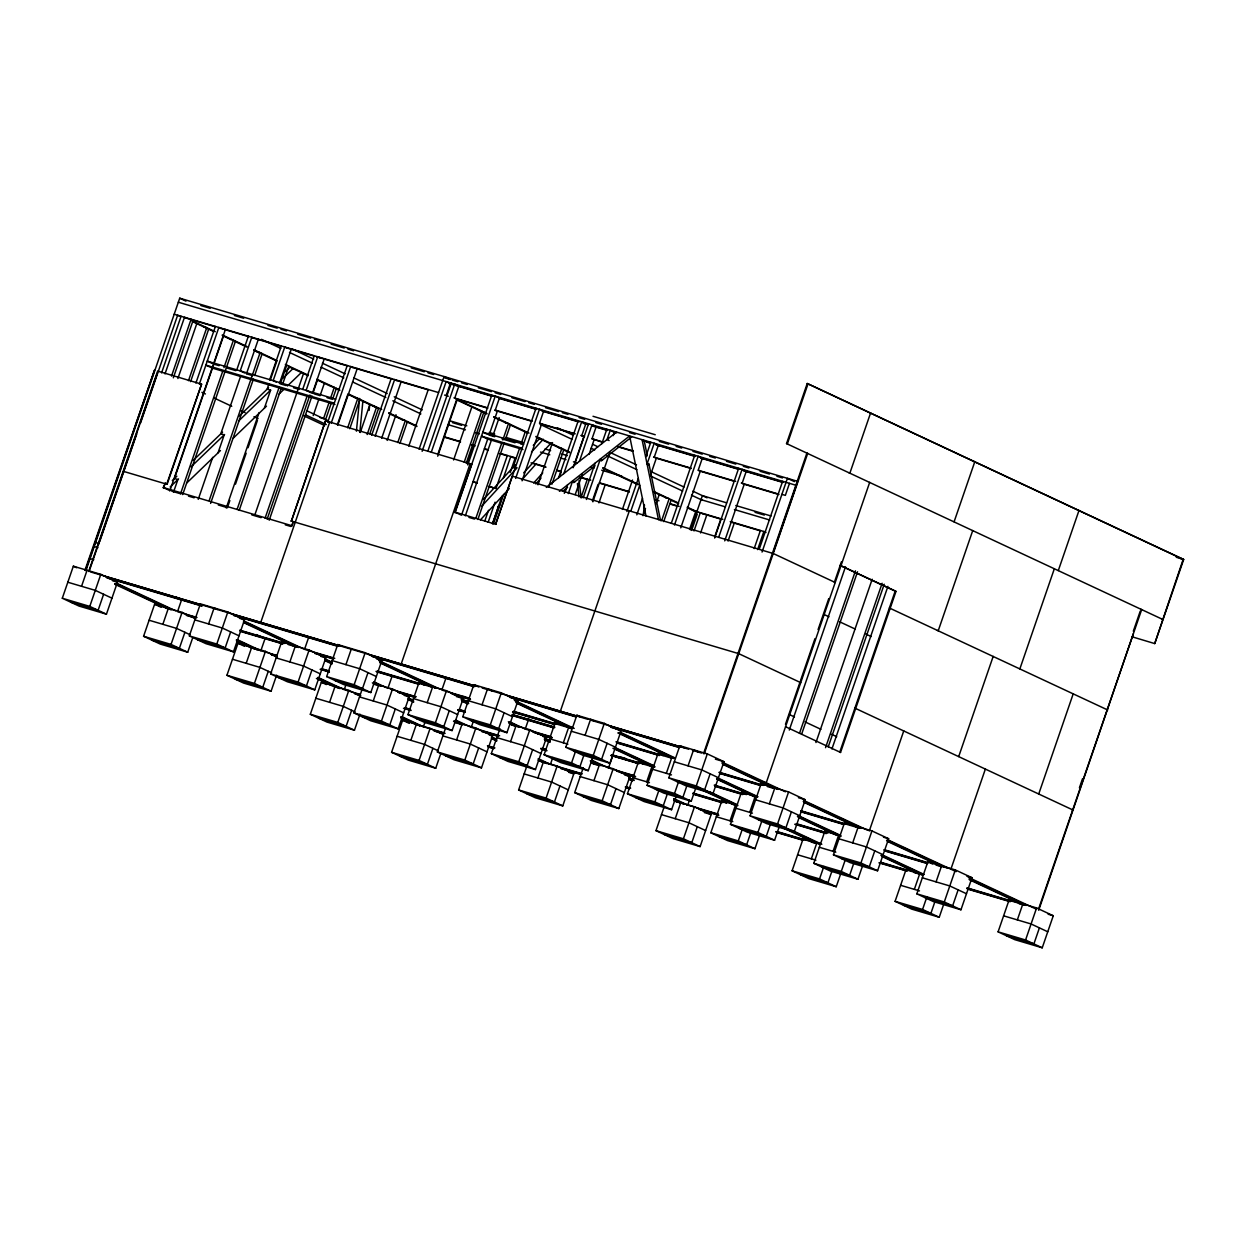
<?xml version="1.0" encoding="UTF-8"?>
<svg xmlns="http://www.w3.org/2000/svg" width="1246" height="1246" viewBox="0 0 1246 1246"><rect width="100%" height="100%" fill="white"/><g stroke="black" fill="none" stroke-linecap="round" stroke-linejoin="round"><path stroke-width="1.5" d="M356.418 431.178L359.611 398.455M359.845 432.191L362.851 401.399M369.159 410.386L369.719 404.607M643.31 514.567L644.494 504.942M62.3 598.251L73.343 566.198L100.801 574.344L117.482 582.147L106.44 614.185L78.981 606.054L62.3 598.251L89.774 606.397L106.44 614.185M84.93 570.263L154.52 370.14L85.538 570.45M85.927 570.621L179.72 298.199L797.72 481.377L773.61 551.433M81.551 586.29L87.064 570.279M88.7 571.369L157.666 371.074L201.587 384.157L167.104 484.305L123.556 471.393M89.073 571.556L157.417 373.068M99.633 541.761L136.749 433.982M140.518 423.033L177.633 315.254L179.72 316.219M161.575 372.897L181.075 316.266M165.002 373.909L184.501 317.278L186.589 318.26M89.774 606.397L100.801 574.344M171.512 376.074L191.105 319.194M173.334 377.818L192.834 321.188M103.62 594.264L98.107 610.291L70.633 602.145M177.882 378.535L196.806 323.602M188.504 380.669L206.743 327.682L203.316 326.67M190.591 381.634L208.83 328.664M195.902 383.067L215.402 326.436M169.908 490.628L163.288 487.529L165.033 483.697M163.491 488.214L165.375 482.732M199.344 384.095L218.829 327.464L220.916 328.43M166.73 484.133L201.587 384.157M169.845 490.846L225.433 329.38M223.486 336.062L174.44 478.511L177.867 479.539L173.537 492.123M180.592 493.618L222.738 371.23M223.984 367.57L233.423 340.174L229.996 339.146M182.679 494.6L235.51 341.139M192.632 637.968L187.725 652.219L160.251 644.073L143.586 636.27L154.613 604.232L182.087 612.362L195.42 618.608M236.771 369.86L248.359 336.218M198.239 499.35L212.708 457.329M240.805 375.716L220.791 433.842L224.218 434.87L218.034 452.859M246.459 373.8L258.42 339.099M162.837 624.324L168.35 608.297L171.683 609.855M209.157 500.612L260.103 352.649L256.66 351.637M210.605 503.415L253.374 379.205M254.636 375.544L262.19 353.63L258.747 352.602M177.508 611.693L181.636 599.684L176.402 597.223M187.725 652.219L171.045 644.416L182.087 612.362M269.743 379.625L281.331 345.983M226.242 507.963L259.059 412.675M268.98 383.846L267.142 389.173L270.584 390.2L264.386 408.19M270.211 380.279L276.939 360.733M227.971 505.985L229.856 500.534M235.494 484.133L246.163 453.186M248.047 447.719L257.439 420.4M184.906 632.298L179.377 648.309L151.919 640.179M189.33 635.896L200.372 603.858L227.831 611.988L244.512 619.792L233.469 651.845L206.011 643.699L189.33 635.896L216.804 644.042L233.469 651.845M279.416 383.581L291.377 348.864M237.083 509.443L279.229 387.054M280.49 383.394L286.782 365.125M239.17 510.424L281.316 388.02M282.577 384.375L288.87 366.106M208.58 623.95L214.11 607.923L217.443 609.481M254.869 514.832L303.51 373.551M302.7 389.406L314.288 355.749M216.804 644.042L227.831 611.988M265.04 518.274L307.17 395.885M267.111 519.255L309.896 395.029M324.334 358.63L312.388 393.347L306.127 390.419L317.714 356.761L319.801 357.742M230.65 631.924L225.137 647.951L197.678 639.805M269.198 520.221L311.983 396.01M313.229 392.35L317.637 379.563M313.229 415.557L318.82 399.327M320.066 395.73L324.412 383.098M276.612 675.192L271.083 691.219L243.624 683.073L226.943 675.27L237.986 643.232L265.445 651.362L277.126 656.829M329.224 402.069L323.539 418.609L320.097 417.581M330.502 398.393L334.286 387.35L330.86 386.338M325.611 419.575L331.311 403.034M336.373 388.331L332.573 399.359L327.028 397.676M325.502 420.821L291.393 521.14L325.502 420.821L471.798 464.244L454.868 512.106L461.503 515.205L487.918 438.483M292.062 525.765L293.075 521.576L292.062 525.765L163.288 487.529M327.745 422.145L347.245 365.514M246.194 663.324L251.708 647.297L256.723 649.633M331.187 423.173L350.671 366.542L352.758 367.508M337.37 424.746L347.914 394.094M337.697 425.338L357.275 368.458M271.083 691.219L254.418 683.415L265.445 651.362M347.681 427.767L357.804 398.362L354.362 397.334M349.768 428.733L359.892 399.327M268.264 671.298L262.75 687.309L235.276 679.179M270.616 673.93L281.658 641.877L309.117 650.023L325.798 657.826L314.755 689.863L287.296 681.733L270.616 673.93L298.09 682.06L314.755 689.863M360.265 432.518L369.657 405.246M367.134 434.543L376.572 407.13L373.146 406.118M289.866 661.969L295.38 645.942L298.713 647.515M369.86 433.686L378.659 408.112M371.697 435.181L391.197 378.55M375.124 436.193L394.624 379.563L396.711 380.544M381.634 438.358L401.228 381.478M298.09 682.06L309.117 650.023M387.163 440.414L396.01 414.7M311.936 669.943L306.423 685.97L278.948 677.824M397.786 442.517L405.339 420.587L401.897 419.575M399.873 443.483L407.426 421.569M359.969 714.192L354.456 730.218L326.982 722.073L310.316 714.27L321.343 682.232L348.818 690.362L360.483 695.829M326.67 676.609L337.713 644.556L365.171 652.702L381.852 660.505L370.81 692.542L343.351 684.412L326.67 676.609L354.144 684.755L370.81 692.542M408.781 446.161L428.281 389.531M329.567 702.323L335.081 686.297L340.08 688.633M419.077 449.214L444.09 376.557L450.351 379.485L444.76 377.834M345.921 664.648L351.434 648.636M422.129 451.301L446.146 381.588L450.304 383.534L446.177 395.558M345.999 684.537L344.239 689.692L317.948 677.403M427.908 451.005L451.286 383.114M354.456 730.218L337.775 722.415L348.818 690.362M431.35 452.018L454.728 384.126L458.886 386.073L454.759 398.097L456.83 399.078L437.969 453.871M354.144 684.755L365.171 652.702M437.704 456.176L457.204 399.545M351.637 710.282L346.123 726.309L318.649 718.179M373.598 683.415L392.49 689.022L409.155 696.826L398.128 728.863L370.654 720.733L353.989 712.93L361.947 689.786M367.991 672.622L362.477 688.649L335.003 680.503M453.606 459.976L471.86 406.944M373.239 700.968L378.753 684.942M464.197 462.188L481.797 411.04L478.371 410.027M466.269 463.169L483.884 412.021M467.157 463.668L473.464 445.367M467.764 464.945L491.796 395.122M398.128 728.863L381.447 721.06L392.49 689.022M455.055 512.822L495.238 396.135L499.412 398.081L495.269 410.105L497.356 411.087L489.18 434.823M395.309 708.943L389.78 724.97L362.321 716.824M465.334 515.844L491.656 439.402M492.918 435.757L499.179 417.55M440.632 754.001L435.726 768.237L408.267 760.091L391.587 752.304L402.629 720.25L430.088 728.396L443.436 734.626M463.901 696.374L452.096 730.577L424.621 722.431L407.956 714.628L418.983 682.59L446.457 690.72L463.123 698.523L456.27 696.483M475.77 518.523L501.562 443.623M502.823 439.963L508.477 423.531L505.051 422.503M477.857 519.489L504.272 442.766M505.533 439.122L510.564 424.497M484.725 521.249L488.494 510.299M496.033 488.37L507.356 455.491M410.837 740.342L416.366 724.315L419.7 725.873M488.152 522.276L495.067 502.185M503.244 478.433L510.798 456.503L512.885 457.484M427.207 702.682L432.72 686.655L436.053 688.213M492.482 523.756L498.602 505.985M492.622 523.6L502.045 496.188M510.221 472.452L515.252 457.827M425.166 721.574L423.391 726.73L402.551 716.98M493.587 523.772L503.695 494.428M519.753 447.766L512.978 467.452L516.42 468.465M520.984 444.183L525.298 431.661M841.424 561.806L834.384 582.256L835.209 582.489L773.221 553.504L512.215 476.159L495.659 524.208L536.029 408.221M445.975 678.011L441.832 690.035L469.446 698.212M515.642 478.417L539.456 409.249L543.63 411.196L539.487 423.219L541.574 424.185L522.074 480.816M435.726 768.237L419.061 760.434L430.088 728.396M452.096 730.577L435.415 722.773L446.457 690.72M432.907 748.316L427.394 764.343L399.935 756.197M449.276 710.656L443.763 726.667L416.289 718.537M453.528 721.403L475.847 728.022L492.528 735.825L481.486 767.863L454.027 759.733L437.346 751.93L445.32 728.785M537.976 484.787L552.508 442.595M462.796 716.746L473.838 684.693L501.297 692.838L517.978 700.641L506.935 732.695L479.476 724.549L462.796 716.746L490.27 724.892L506.935 732.695M456.597 739.968L462.11 723.942M548.629 486.843L561.837 448.482L558.395 447.47M551.962 484.164L563.924 449.463M473.636 720.484L471.268 727.353L455.491 719.97M558.644 477.701L578.253 420.743M559.454 477.016L561.354 471.486M482.046 704.8L487.575 688.773L492.575 691.109M481.486 767.863L464.82 760.06L475.847 728.022M563.846 473.605L581.695 421.755L585.854 423.718L581.726 435.726L583.798 436.707L573.113 467.764M564.313 493.338L565.559 489.678M564.999 492.217L567.522 484.896M574.219 465.428L588.564 423.796M478.666 747.943L473.153 763.969L445.679 755.824M568.316 493.587L572.708 480.8L574.795 481.781M579.421 461.332L591.99 424.808L596.164 426.771L592.021 438.779L601.569 441.972M490.27 724.892L501.297 692.838M575.231 494.553L582.147 474.461M589.078 454.369L594.108 439.76M504.116 712.759L498.602 728.785L471.144 720.655M509.225 723.615L529.815 729.72L546.496 737.523L535.453 769.576L507.994 761.431L491.313 753.628L499.895 728.708M581.072 497.466L587.364 479.196M583.19 497.839L595.136 463.138M601.849 443.654L606.818 429.216M586.399 499.506L600.338 459.042L602.425 460.008M613.25 435.617L614.418 432.175L610.26 430.228L607.036 439.558L609.123 440.539M592.395 500.83L598.064 484.383M592.878 501.795L609.855 452.485M510.564 741.682L516.093 725.655L519.426 727.212M598.952 502.886L605.276 484.492M528.787 718.755L525.236 729.05L551.012 736.698M535.453 769.576L518.788 761.773L529.815 729.72M538.241 760.449L557.133 766.041L573.799 773.844L562.771 805.897L535.297 797.752L518.632 789.948L527.214 765.028M532.634 749.656L527.12 765.667L499.662 757.537M622.439 509.38L632.547 480.022M626.909 511.53L638.31 478.417M645.662 457.095L650.77 442.237M593.127 756.462L588.221 770.713L560.747 762.568L544.081 754.765L555.109 722.727L572.288 727.804M537.883 778.002L543.396 761.976L546.729 763.533M630.865 511.016L639.728 485.301M552.788 757.506L550.42 764.374L538.272 758.689M636.815 514.832L642.484 498.384M650.661 474.633L656.315 458.201L654.228 457.22L658.371 445.196L654.197 443.249L647.063 463.979L649.15 464.96M563.332 742.818L568.846 726.792M642.983 515.673L645.49 508.368M562.771 805.897L546.091 798.094L557.133 766.041M565.809 747.273L576.836 715.235L604.31 723.365L620.975 731.168L609.948 763.222L582.474 755.076L565.809 747.273L593.267 755.419L609.948 763.222M656.066 503.773L659.227 494.615M559.952 785.961L554.439 801.988L526.965 793.842M588.221 770.713L571.556 762.91L575.839 750.45M585.059 735.327L590.573 719.3L593.906 720.858M661.626 520.626L669.164 498.696L665.738 497.684M663.697 521.591L671.251 499.677M584.172 754.344L579.888 766.82L552.414 758.674M590.869 762.116L613.188 768.72L629.853 776.523L618.826 808.576L591.352 800.43L574.686 792.627L583.268 767.707M671.314 523.242L694.723 455.257M593.267 755.419L604.31 723.365M674.475 525.033L698.149 456.285L702.323 458.232L698.181 470.24L700.268 471.222L680.768 527.852M593.937 780.681L599.451 764.655M607.129 743.286L601.6 759.312L574.141 751.182M689.552 529.441L695.844 511.172L692.418 510.159M608.515 768.003L612.658 755.995M690.596 529.924L702.401 495.643L726.527 502.792M691.639 530.422L697.293 513.975M694.022 530.952L700.314 512.682L702.401 513.663M618.826 808.576L602.145 800.773L613.188 768.72M700.595 532.945L706.918 514.598M616.007 788.64L610.493 804.667L583.019 796.537M714.628 537.057L720.92 518.788M714.643 538.038L738.66 468.294M676.485 795.462L671.594 809.713L644.12 801.567L627.439 793.764L638.482 761.727L652.219 765.792L646.705 781.818M718.662 537.369L742.102 469.306L746.261 471.253L742.133 483.277L744.22 484.242L724.72 540.873M728.069 541.091L734.392 522.744M695.517 788.78L691.219 801.24L663.76 793.095L647.079 785.307L658.122 753.254L675.285 758.347M671.594 809.713L654.913 801.91L658.589 791.226M666.33 773.345L671.859 757.319M668.806 777.8L679.833 745.762L707.307 753.892L723.973 761.695L712.946 793.749L685.471 785.603L668.806 777.8L696.265 785.946L712.946 793.749M1161.693 619.075L1162.502 619.324L786.538 443.592L807.237 383.488L1183.7 559.47L1154.731 643.59L1132.007 636.768M808.062 383.737L787.363 443.825L786.538 443.592M667.545 793.344L663.246 805.819L635.787 797.674M673.868 800.648L694.474 806.754L711.139 814.541L700.112 846.595L672.638 838.449L655.972 830.661L663.931 807.501M754.173 548.583L760.403 530.485M757.615 549.595L763.845 531.512L765.916 532.478M691.219 801.24L674.553 793.437L678.836 780.977M759.235 549.206L782.613 481.314M688.057 765.854L693.57 749.827L698.57 752.163M762.038 552.056L787.425 478.324L794.465 481.626M789.481 483.355L785.354 495.363L781.912 494.351M675.223 818.7L680.737 802.673L684.07 804.231M687.185 784.871L682.886 797.347L655.427 789.201M703.554 753.612L806.894 453.108L807.72 453.342L704.255 753.799M689.536 799.932L687.761 805.087L673.868 798.593M696.265 785.946L707.307 753.892M700.112 846.595L683.431 838.792L694.474 806.754M710.127 773.828L704.613 789.839L677.139 781.709M697.293 826.674L691.764 842.701L664.305 834.555M759.25 836.253L754.951 848.713L727.477 840.567L710.812 832.764L721.855 800.726L735.576 804.791L730.063 820.818M779.498 826.005L774.591 840.24L747.117 832.094L730.452 824.307L741.479 792.254L755.216 796.319L749.703 812.345M754.951 848.713L738.286 840.91L742.569 828.45M750.092 815.834L761.119 783.781L788.593 791.926L805.259 799.73L794.232 831.767L766.757 823.637L750.092 815.834L777.551 823.964L794.232 831.767M785.478 724.284L799.901 682.403L800.726 682.652L738.738 653.652L291.019 520.968M800.524 680.581L814.946 638.7M818.077 629.588L828.746 598.641M869.692 482.342L766.243 782.8L765.418 782.55M750.902 832.344L746.619 844.819L719.144 836.673M789.279 730.063L845.504 566.759M774.591 840.24L757.911 832.437L762.209 819.977M769.343 803.872L774.856 787.846L778.189 789.419M799.48 733.38L855.472 570.793M770.542 823.871L766.259 836.346L738.785 828.201M801.567 734.346L857.544 571.758M777.551 823.964L788.593 791.926M791.412 811.847L785.883 827.874L758.425 819.728M815.943 742.538L872.184 579.234M825.537 747.678L882.137 583.268M828.247 746.821L884.224 584.249M831.939 748.939L887.915 586.368M841.143 872.496L836.237 886.731L808.763 878.601L792.098 870.798L803.125 838.745L820.289 843.838M895.173 591.149L839.726 752.195L840.552 752.444L895.999 591.398L840.178 565.419L895.999 591.398M811.348 858.837L816.862 842.81M862.855 865.004L857.949 879.24L830.49 871.094L813.809 863.307L824.852 831.253L838.589 835.318L833.06 851.345M836.237 886.731L819.557 878.928L823.855 866.468M833.449 854.834L844.492 822.781L871.951 830.926L888.632 838.729L877.589 870.767L850.13 862.621L833.449 854.834L860.924 862.964L877.589 870.767M832.188 870.378L827.889 882.838L800.43 874.692M954.093 521.825L974.793 461.736L973.967 461.487M857.949 879.24L841.284 871.437L845.567 858.977M852.7 842.872L858.214 826.846M853.915 862.871L849.616 875.346L822.158 867.2M869.272 831.004L903.771 730.857M972.737 530.547L938.254 630.694L937.428 630.46M860.924 862.964L871.951 830.926M874.77 850.847L869.256 866.873L841.782 858.728M943.534 904.798L939.235 917.258L911.76 909.128L895.095 901.325L906.138 869.272L923.302 874.365M958.704 756.556L993.187 656.393M914.346 889.364L919.86 873.353L923.193 874.91M916.822 893.834L927.849 861.78L955.324 869.926L971.989 877.714L960.962 909.767L933.488 901.621L916.822 893.834L944.281 901.964L960.962 909.767M939.235 917.258L922.57 909.471L926.853 896.995M936.073 881.872L941.587 865.845L944.92 867.403M935.185 900.905L930.902 913.365L903.428 905.219M950.9 869.178L985.384 769.031M1019.867 668.884L1054.35 568.721M944.281 901.964L955.324 869.926M1058.306 570.575L1078.989 510.486L1078.164 510.237M958.143 889.846L952.614 905.873L925.155 897.727M1038.728 793.982L1073.211 693.835M998.093 931.852L1009.135 899.799L1036.594 907.945L1053.275 915.748L1042.232 947.801L1014.774 939.655L998.093 931.852L1025.567 939.998L1042.232 947.801M1017.343 919.906L1022.873 903.88L1026.206 905.437M1025.567 939.998L1036.594 907.945M1079.41 787.784L1082.54 778.688M1133.33 631.192L1140.23 611.163M1038.852 908.209L1141.679 609.574L1140.853 609.341M1038.712 910.265L1133.393 633.622M1039.413 927.865L1033.9 943.892L1006.441 935.746M497.606 507.106L500.191 504.209M522.152 479.57L536.372 463.637M533.693 482.996L542.742 472.841M535.78 483.962L540.951 478.168M483.526 499.475L515.564 464.633M533.288 445.352L539.845 438.234M481.719 506.203L517.074 467.733M531.481 452.064L543.272 439.246M480.458 519.862L509.271 488.525M523.678 472.857L551.168 442.937M172.306 480.567L176.854 476.19M193.255 460.381L222.567 432.144M239.31 415.993L268.622 387.755M285.381 371.604L289.555 367.57M170.157 486.968L178.536 478.9M191.105 466.783L224.591 434.496M238.562 421.055L270.662 390.107M283.231 378.005L292.997 368.598M186.931 482.825L220.449 450.538M233.002 438.436L266.504 406.149M279.057 394.048L284.649 388.659M287.437 385.98L301.392 372.523M546.293 487.42L616.536 432.082M559.392 491.313L629.619 435.96L646.004 516M562.99 491.08L567.569 487.466M573.69 482.654L595.058 465.817M601.164 461.004L631.706 436.941M869.755 412.738L870.58 412.987L849.897 473.075L849.071 472.841M1179.495 558.13L1183.202 559.236L1154.731 643.59M1176.286 557.274L1183.7 559.47M593.018 416.289L655.24 434.729M200.871 305.55L210.169 308.307M234.373 315.472L243.686 318.244M267.89 325.408L277.204 328.165M280.926 329.271L286.502 330.922M297.685 334.24L310.706 338.102M314.428 339.208L320.02 340.859M331.187 344.176L344.223 348.039M347.946 349.145L353.537 350.796M381.463 359.066L387.039 360.733M411.242 367.897L424.279 371.76M428.001 372.866L433.592 374.516M452.205 380.046L457.796 381.697M461.534 382.802L467.125 384.469M478.324 387.786L491.391 391.649M495.129 392.755L500.721 394.421M511.919 397.739L524.971 401.601M528.709 402.707L534.3 404.374M545.499 407.691L558.566 411.569M562.304 412.675L567.896 414.326M579.094 417.644L584.686 419.31M595.884 422.628L601.475 424.279M629.479 432.58L635.071 434.247M659.321 441.427L668.65 444.199M676.126 446.411L681.718 448.062M692.916 451.379L702.246 454.151M709.706 456.363L715.313 458.014M726.496 461.332L735.841 464.104M743.301 466.315L748.893 467.982M760.091 471.3L769.421 474.056M776.881 476.268L782.488 477.934M178.334 302.217L796.35 485.379M448.747 383.067L493.525 396.337M499.116 398.004L536.434 409.062M542.041 410.728L579.359 421.787M583.097 422.892L588.688 424.543M592.426 425.649L607.347 430.088M612.954 431.739L616.677 432.845M642.796 440.586L650.272 442.797M655.863 444.464L695.05 456.067M700.641 457.734L739.828 469.353M742.834 470.24L782.753 482.062M491.874 396.212L448.965 383.488L451.052 384.469M499.335 398.424L536.652 409.482M542.259 411.149L577.708 421.646M583.315 423.313L587.037 424.419M592.644 426.085L607.565 430.509M646.752 442.112L650.49 443.218M656.081 444.884L695.268 456.503M700.859 458.154L738.193 469.212M743.784 470.879L782.971 482.482M174.206 314.226L438.576 392.583M185.592 317.964L215.387 326.795M219.109 327.9L248.889 336.731M252.611 337.837L280.552 346.108M286.128 347.759L314.054 356.045M316.375 356.73L347.572 365.966M351.294 367.072L392.256 379.22M395.979 380.326L427.627 389.702M444.604 395.091L448.342 396.197M453.933 397.848L487.513 407.816M494.989 410.027L532.307 421.086M539.767 423.297L575.216 433.81M580.823 435.461L584.545 436.567M592.021 438.779L603.204 442.096M618.141 446.52L633.061 450.943M653.589 457.033L690.907 468.091M698.383 470.303L735.701 481.361M741.292 483.027L778.61 494.086M456.02 398.829L487.731 408.236M495.207 410.448L530.656 420.946M541.854 424.263L573.581 433.67M618.359 446.94L633.28 451.364M655.676 457.998L691.125 468.512M700.454 471.284L734.05 481.236M743.379 483.993L778.828 494.506M450.071 420.852L466.829 425.82M489.164 432.44L494.755 434.091M505.923 437.408L522.681 442.377M545.016 448.996L550.607 450.647M561.775 453.965L567.366 455.615M735.81 505.533L771.072 516M452.407 422.612L461.627 425.353M511.374 440.087L516.903 441.738M755.06 512.324L764.328 515.065M523.616 444.246L482.825 432.16L487.529 434.356M489.086 435.088L494.646 436.739M502.06 438.935L515.034 442.782M447.781 424.59L465.443 429.823M475.598 432.829L479.305 433.935M540.499 452.064L549.782 454.821M560.404 457.967L565.98 459.618M573.425 461.83L577.163 462.936M590.573 466.907L594.295 468.013M601.709 470.209L621.832 476.174M701.031 499.646L725.156 506.795M734.424 509.552L769.685 520.003M522.245 448.264L481.454 436.162L487.7 439.09L522.931 449.541M335.657 399.172L207.257 361.106L211.945 363.302M213.502 364.034L219.078 365.685M226.523 367.897L235.837 370.654M247.004 373.971L252.58 375.622M280.49 383.893L286.082 385.544M293.526 387.755L299.102 389.406M313.992 393.814L319.583 395.48M334.286 403.174L205.87 365.109L212.116 368.037L334.956 404.452M443.638 436.598L460.335 441.551M471.455 444.853L475.162 445.943M484.445 448.7L488.152 449.79M501.126 453.637L515.969 458.045M532.665 462.982L545.639 466.829M556.775 470.131L560.482 471.237M580.87 477.28L590.791 480.224M599.419 482.778L629.09 491.578M669.896 503.664L679.163 506.406M696.888 511.67L722.867 519.364M730.296 521.56L765.558 532.011M443.872 437.035L460.568 441.972M484.663 449.121L488.385 450.227M499.506 453.513L506.92 455.725M512.495 457.36L516.202 458.466M531.03 462.858L545.873 467.266M556.993 470.552L560.7 471.658M579.25 477.156L586.664 479.352M599.653 483.199L629.323 491.999M655.287 499.693L658.994 500.799M670.13 504.085L677.544 506.281M702.682 513.741L721.247 519.239M730.514 521.996L760.216 530.796M473.2 481.766L476.922 482.856M489.943 486.719L495.519 488.37M473.589 481.937L477.296 483.043M488.463 486.345L495.892 488.541M889.379 607.986L1107.694 709.971M454.868 512.106L496.033 524.379M468.917 517.402L474.477 519.052M171.777 491.173L181.075 493.93M188.52 496.142L194.111 497.793M218.299 504.973L227.597 507.729M251.801 514.894L261.099 517.651M285.287 524.831L290.879 526.482M854.896 708.133L1072.697 809.884L1071.887 809.635M95.568 542.571L99.306 543.677M94.198 546.589L97.92 547.679M90.055 558.597L93.777 559.703M90.553 571.93L474.835 685.83L368.629 654.415M482.233 688.01L587.941 719.347M591.679 720.453L688.633 749.189M692.371 750.294L701.7 753.067M103.994 575.979L201.354 604.824M230.884 613.577L339.114 645.662M506.483 695.268L577.132 716.216M608.827 725.608L679.724 746.619M106.626 577.116L201.572 605.26M233.22 614.636L337.479 645.537M370.405 655.287L475.038 686.297M507.62 695.969L575.668 716.139M610.384 726.418L680.456 747.195M106.844 577.537L201.79 605.681M233.438 615.057L337.697 645.958M372.118 656.159L474.773 686.593M509.489 696.872L576.041 716.606M610.633 726.854L679.054 747.133M107.063 577.957L202.023 606.101M233.672 615.477L337.931 646.378M372.367 656.595L473.636 686.608M509.723 697.308L576.291 717.026M610.883 727.29L679.288 747.553M514.536 699.629L517.978 700.641M715.391 759.157L723.973 761.695M112.327 580.62L117.482 582.147M239.357 618.265L244.512 619.792M376.697 658.978L381.852 660.505M178.365 611.957L196.993 617.471M239.808 630.165L284.493 643.403M288.215 644.509L297.669 647.313L243.577 622.003M304.974 649.478L334.769 658.309M377.585 671.002L431.568 686.998M513.632 711.31L567.023 727.134M616.147 741.697L671.61 758.129M719.144 772.224L763.518 785.385M767.209 786.475L772.754 788.111M186.043 614.59L195.357 617.346M240.026 630.585L282.858 643.279M314.506 652.655L333.118 658.184M377.803 671.423L418.765 683.556M451.286 693.197L470.287 698.835M513.056 711.513L555.825 724.191M616.381 742.118L658.9 754.733M719.285 772.629L760.06 784.715M186.261 615.01L195.575 617.767M240.26 631.006L283.076 643.699M316.593 653.636L333.352 658.604M376.167 671.298L418.983 683.976M451.566 693.633L470.505 699.255M513.274 711.933L554.672 724.191M616.614 742.554L659.134 755.154M719.534 773.05L760.294 785.136M186.479 615.431L195.793 618.187M240.478 631.426L282.624 643.902M314.942 653.511L333.57 659.025M376.385 671.719L419.201 684.412M453.653 694.614L470.225 699.52M512.558 712.073L554.906 724.627M616.848 742.974L659.368 755.574M719.845 773.501L760.527 785.556M798.39 797.689L805.259 799.73M320.643 656.299L325.798 657.826M67.814 582.225L95.288 590.37L111.953 598.173M194.859 619.885L222.318 628.015L238.998 635.818M332.184 660.582L359.658 668.728L376.323 676.531M468.325 700.719L495.783 708.865L512.464 716.668M571.322 731.246L598.781 739.392L615.462 747.195M674.32 761.789L701.794 769.919L718.459 777.722M462.718 699.8L468.231 701.436M512.418 714.534L554.766 727.088M468.48 701.872L461.363 699.754L468.636 703.165M512.667 714.97L554.361 727.321M463.45 700.735L467.172 701.841M511.81 715.064L554.579 727.742M513.15 715.827L553.66 727.835M620.056 756.836L625.648 758.503M276.628 655.365L250.571 647.64L236.553 641.083M321.312 668.604L328.757 670.815M373.442 684.054L379.033 685.721M390.2 689.022L416.257 696.748M459.089 709.441L464.665 711.108M511.218 724.892L514.941 725.997M611.77 754.702L652.281 766.711M714.301 785.073L745.731 794.403M800.664 810.679L859.818 828.216M271.27 654.134L276.861 655.785M321.53 669.04L328.991 671.236M397.863 691.655L414.622 696.623M459.307 709.862L464.898 711.528M533.195 731.76L551.791 737.274M612.02 755.123L639.198 763.191M714.519 785.51L742.273 793.733M800.804 811.084L845.068 824.198M533.086 732.087L551.495 737.554M612.253 755.559L638.03 763.191M714.768 785.93L742.507 794.154M801.053 811.504L843.651 824.136M271.488 654.555L277.079 656.206M321.764 669.46L329.209 671.672M398.097 692.075L414.84 697.044M457.671 709.737L465.116 711.949M533.413 732.196L552.009 737.694M611.521 755.341L639.416 763.611M271.706 654.975L277.297 656.642M320.113 669.336L329.427 672.092M398.315 692.511L415.074 697.464M457.889 710.158L465.334 712.369M537.01 733.614L551.744 737.975M610.649 755.434L638.435 763.627M715.002 786.366L742.741 794.574M801.365 811.956L843.885 824.556M883.476 837.187L888.632 838.729M404.015 695.299L409.155 696.826M543.054 736.511L546.496 737.523M549.595 738.753L567.911 744.174M652.608 769.28L671.485 774.872M755.606 799.807L783.064 807.953L799.745 815.741M149.099 620.243L176.574 628.389L189.906 634.635M276.129 657.904L303.603 666.049L320.269 673.837M413.47 698.601L440.944 706.747L457.609 714.55M333.928 686.639L339.519 688.29M345.095 689.957L360.001 694.365M404.685 707.603L410.261 709.27M454.946 722.509L462.391 724.72M471.704 727.477L499.63 735.747M542.446 748.441L546.169 749.547M590.853 762.786L596.445 764.452M610.353 768.548L634.292 775.651M693.212 793.11L726.34 802.938M797.736 824.089L827.391 832.873M884.053 849.663L928.535 862.855M935.964 865.051L941.524 866.702L887.277 841.33M354.627 693.134L360.219 694.785M404.903 708.04L410.495 709.69M481.236 730.654L497.995 735.623M540.811 748.316L546.402 749.967M592.94 763.767L598.532 765.418M616.116 770.62L635.117 776.258M692.901 793.375L722.914 802.268M796.101 823.964L825.771 832.749M884.271 850.099L926.915 862.73M354.861 693.555L360.437 695.206M405.121 708.46L410.713 710.111M481.454 731.075L498.213 736.043M541.029 748.737L546.62 750.388M616.708 771.149L635.662 776.788M693.119 793.795L722.945 802.642M796.334 824.385L826.005 833.185M884.504 850.52L927.149 863.151M355.079 693.975L360.67 695.642M403.486 708.32L410.931 710.532M481.672 731.511L498.431 736.464M541.262 749.158L546.838 750.824M621.006 772.8L634.027 776.663M693.539 794.294L721.434 802.564M794.714 824.26L826.223 833.605M884.738 850.94L927.382 863.587M966.849 876.187L971.989 877.714M489.086 734.797L492.528 735.825M624.713 774.996L629.853 776.523M632.968 777.753L649.446 782.628M735.965 808.28L752.444 813.155M838.963 838.807L866.437 846.953L883.103 854.74M232.457 659.243L259.931 667.389L271.597 672.856M359.502 696.903L386.961 705.049L403.642 712.837M496.843 737.601L524.301 745.747L540.982 753.55M544.081 754.765L571.556 762.91M647.079 785.307L674.553 793.437M143.586 636.27L171.045 644.416M407.956 714.628L435.415 722.773M422.378 726.434L444.697 733.037M487.482 745.715L494.911 747.927M539.549 761.15L582.318 773.828M626.956 787.067L630.678 788.157M675.316 801.396L682.746 803.592M686.468 804.698L718.085 814.074M777.597 831.705L814.791 842.732M880.642 862.232L915.857 872.667M967.036 887.853L1020.801 903.786M433.764 730.156L444.931 733.458M487.7 746.136L493.276 747.802M560.233 767.645L580.683 773.704M625.321 786.927L629.043 788.033M697.853 808.436L718.319 814.495M775.962 831.58L803.857 839.851M811.302 842.062L815.024 843.153M880.86 862.653L906.823 870.347M914.097 872.527L923.317 875.253L881.078 855.488M967.161 888.242L1009.899 900.92M1018.917 903.599L1024.477 905.235M433.997 730.577L443.296 733.333M487.934 746.572L493.509 748.223M560.451 768.066L580.916 774.124M625.554 787.363L629.261 788.453M699.941 809.402L718.537 814.915M776.196 832.001L802.222 839.726M881.124 863.104L906.963 870.767M967.301 888.647L1009.914 901.279M434.215 731.013L443.514 733.754M488.152 746.993L493.728 748.644M560.684 768.486L581.134 774.545M625.772 787.784L629.495 788.889M700.159 809.822L718.755 815.336M776.414 832.421L802.455 840.147M878.928 862.824L907.057 871.156M967.317 889.021L1010.226 901.73M1048.12 914.221L1053.275 915.748M568.659 772.318L573.799 773.844M704.27 812.517L711.139 814.541M315.83 698.243L343.304 706.389L354.97 711.855M442.86 735.903L470.334 744.049L486.999 751.836M580.2 776.601L607.674 784.746L624.339 792.549M716.325 816.753L732.804 821.628M819.338 847.28L835.817 852.155M922.336 877.807L949.795 885.953L966.475 893.74M627.439 793.764L654.913 801.91M730.452 824.307L757.911 832.437M226.943 675.27L254.418 683.415M353.989 712.93L381.447 721.06M491.313 753.628L518.788 761.773M797.611 854.772L815.928 860.192M900.609 885.299L919.501 890.89M1003.622 915.826L1031.081 923.971L1047.761 931.774M397.116 736.277L424.575 744.407L437.922 750.653M524.145 773.922L551.62 782.067L568.285 789.871M661.486 814.635L688.945 822.765L705.625 830.568M710.812 832.764L738.286 840.91M813.809 863.307L841.284 871.437M310.316 714.27L337.775 722.415M437.346 751.93L464.82 760.06M574.686 792.627L602.145 800.773M792.098 870.798L819.557 878.928M895.095 901.325L922.57 909.471M391.587 752.304L419.061 760.434M518.632 789.948L546.091 798.094M655.972 830.661L683.431 838.792M807.237 383.488L1182.376 558.987M557.383 427.799L573.222 435.212M592.566 444.261L597.846 446.722M611.911 453.31L636.535 464.82M650.614 471.409L684.023 487.046M692.823 491.158L707.089 497.839M540.172 424.403L571.836 439.215M591.18 448.264L594.7 449.915M607.02 455.662L636.924 469.664M650.988 476.237L682.652 491.049M691.452 495.16L701.996 500.098M456.893 399.39L486.781 413.376M493.821 416.662L529.005 433.125M536.045 436.411L569.453 452.049M602.877 467.686L638.061 484.149M653.885 491.547L678.509 503.073M687.309 507.184L697.869 512.122M456.971 400.013L486.875 413.999M493.914 417.301L506.219 423.064M509.739 424.699L527.323 432.938M536.123 437.05L569.547 452.687M602.955 468.309L638.139 484.772M653.979 492.17L666.283 497.933M671.563 500.409L678.603 503.695M687.387 507.807L694.489 511.14M292.623 349.254L313.649 359.097M322.403 363.193L345.189 373.847M353.942 377.943L387.226 393.518M394.234 396.789L422.269 409.903M286.845 347.977L284.758 346.995L273.17 380.653L276.3 382.117M179.72 298.199L185.966 301.127M629.323 510.938L560.357 711.232M261.458 339.333L280.739 348.35M289.493 352.447L312.263 363.1M321.032 367.196L343.803 377.85M352.556 381.946L385.839 397.521M392.848 400.807L420.883 413.906M253.888 338.211L251.801 337.23L240.213 370.887L244.901 373.068M823.684 614.325L828.964 616.786M839.524 621.738L855.363 629.137M865.923 634.089L871.203 636.55M190.747 320.206L215.278 331.685M222.286 334.956L246.817 346.435M253.826 349.705L276.596 360.359M285.35 364.471L308.136 375.124M316.889 379.22L339.66 389.873M348.428 393.97L381.712 409.545M388.721 412.815L416.74 425.93M192.569 321.655L213.596 331.483M222.364 335.579L231.117 339.675M234.622 341.326L246.879 347.058M253.888 350.328L276.674 360.982M288.932 366.729L308.198 375.747M316.967 379.843L330.969 386.4M336.233 388.845L339.737 390.496M348.491 394.593L377.304 408.065M388.783 413.438L402.801 419.995M406.305 421.631L416.818 426.553M470.131 463.746L401.165 664.056M306.874 410.806L327.682 420.541M329.707 422.129L260.741 622.439M305.504 414.825L326.296 424.543M303.868 415.821L324.661 425.556M201.899 392.303L205.419 393.954M214.187 398.05L231.74 406.274M240.525 410.37L245.166 412.66M253.95 416.756L258.078 418.578M789.201 714.472L794.481 716.948M805.041 721.886L820.88 729.299M831.44 734.237L836.72 736.698M785.556 726.714L840.552 752.444M723.194 762.661L785.447 791.786M803.841 800.524L867.528 830.179M887.432 839.633L956.134 871.639M968.36 877.355L1036.47 909.222M721.964 762.817L778.548 789.279M804.729 801.536L861.095 827.905M887.51 840.256L947.1 868.135M969.575 878.648L1026.642 905.344M722.337 763.58L776.865 789.092M803.234 801.427L860.301 828.123M886.591 840.411L943.284 866.936M969.248 879.084L1024.944 905.141M722.555 764.265L773.127 787.924M803.904 802.331L858.245 827.749M969.279 879.692L1021.159 903.957M679.833 745.762L684.848 748.098M761.119 783.781L764.452 785.338M844.492 822.781L847.825 824.338M927.849 861.78L932.849 864.117M1009.135 899.799L1012.468 901.356M620.633 732.477L675.223 758.02M717.494 777.8L758.004 796.739M798.515 815.694L840.785 835.474M882.511 854.99L924.018 874.412M619.262 732.43L673.79 757.926M717.494 778.376L757.272 796.988M798.608 816.317L840.879 836.097M881.343 855.036L923.551 874.785M619.34 733.053L673.868 758.565M716.606 778.548L755.559 796.786M797.424 816.364L840.661 836.58M617.814 732.928L671.874 758.222M716.684 779.171L755.232 797.206M798.297 817.36L836.845 835.396M881.841 856.438L919.875 874.24M576.836 715.235L580.169 716.793M658.122 753.254L663.121 755.59M741.479 792.254L746.479 794.59M824.852 831.253L828.185 832.811M514.411 700.439L574.219 728.427M614.465 747.257L654.243 765.854M709.893 791.895L737.539 804.823M791.895 830.257L821.815 844.258M515.953 701.747L570.777 727.399M614.496 747.849L655.085 766.851M706.171 790.743L737.866 805.57M788.469 829.244L818.84 843.449M516.046 702.386L570.87 728.038M614.621 748.503L654.337 767.084M701.685 789.232L736.573 805.555M783.718 827.609L819.198 844.212M516.42 703.149L570.948 728.661M612.907 748.285L652.639 766.866M700.003 789.03L734.875 805.352M780.572 826.721L815.772 843.184M473.838 684.693L478.838 687.044M555.109 722.727L558.457 724.284M638.482 761.727L643.481 764.063M721.855 800.726L726.854 803.063M803.125 838.745L806.458 840.302M441.022 675.706L446.302 678.167M378.831 660.567L440.399 689.365M461.394 699.177L464.805 700.782M510.05 721.948L525.594 729.221M544.954 738.271L550.14 740.7M591.601 760.091L608.873 768.175M628.747 777.473L633.949 779.903M380.373 661.875L436.972 688.353M508.352 721.745L519.52 726.963M544.969 738.878L550.156 741.292M591.616 760.699L602.301 765.683M628.778 778.08L633.996 780.51M673.915 799.184L682.59 803.249M379.859 662.218L435.617 688.306M461.487 700.408L468.527 703.694M509.038 722.649L518.149 726.916M544.268 739.127L549.86 741.744M590.37 760.699L600.946 765.651M628.825 778.688L632.298 780.308M673.946 799.792L680.892 803.047M379.921 662.841L432.191 687.294M461.861 701.171L467.157 703.647M509.427 723.428L514.723 725.888M544.658 739.906L549.953 742.382M590.464 761.337L599.279 765.449M628.856 779.295L632.329 780.915M673.993 800.399L677.466 802.035M337.713 644.556L341.046 646.113M418.983 682.59L423.998 684.926M305.192 635.694L308.681 637.329L304.538 649.353L243.468 620.773M388.534 674.693L392.038 676.329L387.895 688.353L373.878 681.796M324.817 658.838L331.825 662.109M408.174 697.838L413.438 700.283M491.407 736.76L496.609 739.205M243.531 621.396L297.607 646.705M324.879 659.461L331.888 662.732M373.956 682.403L380.965 685.689M408.252 698.445L413.501 700.906M455.569 720.593L464.337 724.689M491.438 737.367L496.656 739.812M538.319 759.297L546.994 763.362M324.957 660.069L331.966 663.355M374.034 683.026L381.042 686.312M408.314 699.068L413.579 701.529M455.631 721.216L462.655 724.487M491.485 737.975L496.687 740.42M538.35 759.904L543.552 762.334M243.64 622.626L294.243 646.3M325.019 660.692L332.043 663.978M372.352 682.839L375.856 684.475M408.392 699.691L413.656 702.152M453.965 721.013L460.973 724.3M491.516 738.582L496.733 741.027M281.658 641.877L284.991 643.434M278.341 642.048L281.861 643.699M256.24 634.572L265.009 638.684L260.866 650.692L238.079 640.039M116.439 583.128L175.764 610.883M116.485 583.735L170.577 609.045M236.397 639.837L257.439 649.68M318.01 678.011L339.052 687.854M400.854 716.777L419.949 725.702L400.932 717.992M114.803 583.533L170.64 609.652M236.475 640.46L253.997 648.652M318.088 678.634L335.61 686.842M400.9 717.385L416.522 724.689M114.772 584.218L168.039 609.029M316.406 678.447L332.184 685.814M73.343 566.198L76.676 567.755M154.613 604.232L161.279 607.347M237.986 643.232L244.652 646.347M321.343 682.232L326.343 684.568M402.629 720.25L409.295 723.365M647.297 455.88L644.166 440.632L642.079 439.667L658.48 519.691M648.855 463.496L660.567 520.672M579.032 480.582L581.166 497.917M577.428 483.464L579.079 496.952"/></g></svg>
